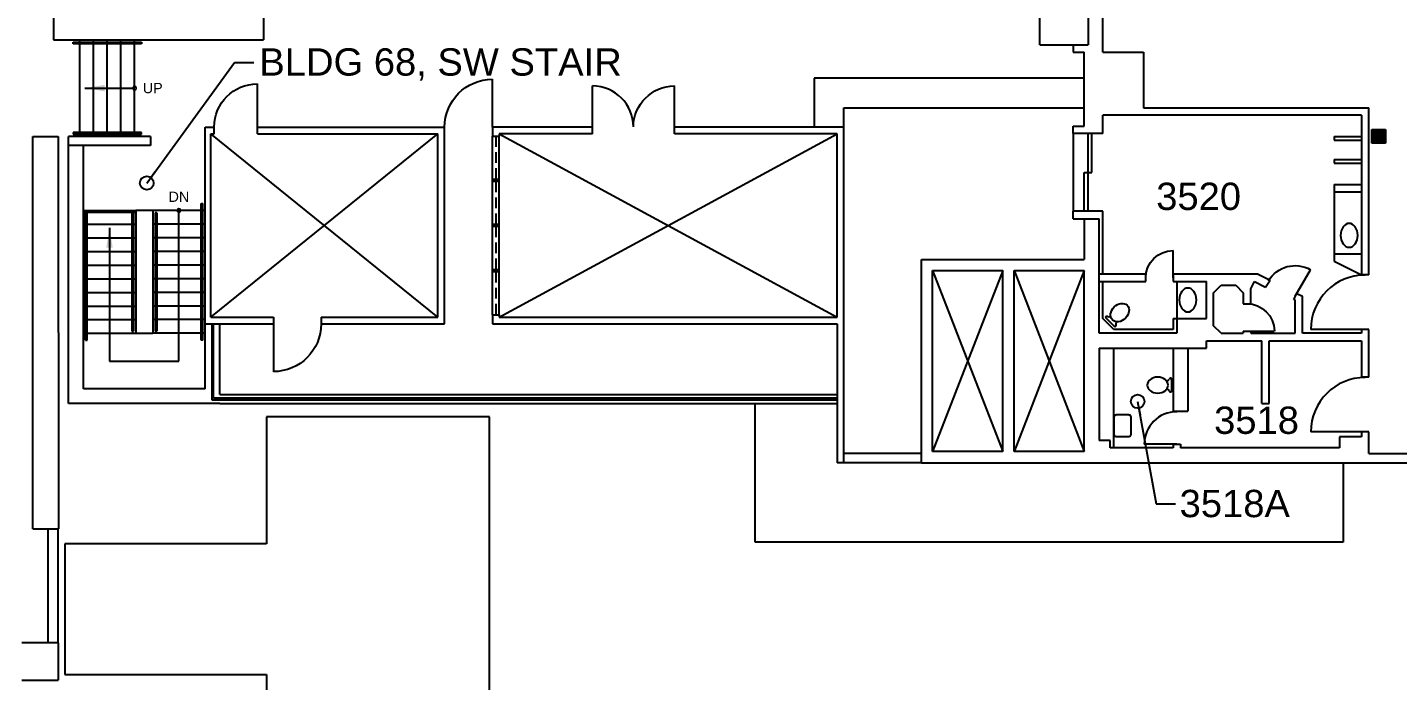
# Model space of a CAD drawing. Extents: x 338 to 7662, y 1527 to 4766.
# Drawn here: x 1761 to 2965, y 2785 to 3359 of the extents above; entities that cross this region are included whole.
import ezdxf

# ---------------------------------------------------------------- set-up
doc = ezdxf.new("R2010")
doc.units = 0
doc.header["$LTSCALE"] = 150
doc.header["$MEASUREMENT"] = 0
doc.linetypes.add('HIDDEN2', pattern=[0.1875, 0.125, -0.0625])
doc.layers.get('0').update_dxf_attribs({"linetype": 'CONTINUOUS'})
for name, color, linetype in [('A-ANNO-TEXT', 4, 'CONTINUOUS'), ('A-ANNO-TEXT-STAIR', 4, 'CONTINUOUS'), ('A-ANNO-TX192', 4, 'CONTINUOUS'), ('A-COLS', 5, 'CONTINUOUS'), ('A-DOOR', 2, 'CONTINUOUS'), ('A-FLOR-CASE', 3, 'CONTINUOUS'), ('A-FLOR-HRAL', 1, 'CONTINUOUS'), ('A-FLOR-PFIX', 2, 'CONTINUOUS'), ('A-FLOR-STRS', 2, 'CONTINUOUS'), ('A-GLAZ', 2, 'CONTINUOUS'), ('A-GLAZ-SILL', 1, 'CONTINUOUS'), ('A-GLAZ-VENT', 2, 'HIDDEN2'), ('A-ROOF-LEVL-MED', 2, 'CONTINUOUS'), ('A-SHFT', 1, 'CONTINUOUS'), ('A-WALL-FULL', 6, 'CONTINUOUS'), ('A-WALL-PRHT', 3, 'CONTINUOUS'), ('X-MEDGAS', 5, 'CONTINUOUS')]:
    doc.layers.add(name, color=color, linetype=linetype)
doc.styles.add('ARIAL', font='arial.ttf')
doc.styles.get("Standard").update_dxf_attribs({"font": 'simplex'})
doc.dimstyles.new('DIM-96', dxfattribs={"dimscale": 96, "dimtxt": 0.18, "dimasz": 0.18, "dimexe": 0.18, "dimexo": 0.0625, "dimgap": 0.09, "dimtad": 0, "dimtih": 1, "dimtoh": 1, "dimdec": 4, "dimzin": 0, "dimdsep": 46, "dimlunit": 4, "dimtxsty": 'Standard', "dimcen": 0.09, "dimadec": 0, "dimazin": 0, "dimtfac": 1, "dimtdec": 4, "dimtofl": 0, "dimtmove": 2, "dimatfit": 3, "dimfxl": 0, "dimtolj": 1, "dimtzin": 0, "dimarcsym": 0})
doc.dimstyles.new('DIM1-4', dxfattribs={"dimscale": 48, "dimtxt": 0.09375, "dimasz": 0.125, "dimexe": 0.125, "dimexo": 0.09375, "dimgap": 0, "dimtad": 1, "dimdec": 4, "dimzin": 7, "dimdsep": 46, "dimlunit": 4, "dimtxsty": 'Standard', "dimcen": 2.25, "dimdle": 1.5, "dimadec": 0, "dimazin": 0, "dimtfac": 1, "dimtdec": 4, "dimtix": 1, "dimtofl": 0, "dimtmove": 2, "dimatfit": 3, "dimfxl": 0, "dimtolj": 1, "dimtzin": 0, "dimarcsym": 0})

# ---------------------------------------------------------------- blocks, each defined once
blk = doc.blocks.new('FIREPULL')
at = {"layer": 'X-MEDGAS'}
for p, q in [((-5.9, 0), (-5.9, 11.8)), ((-5.9, 11.8), (5.9, 11.8)), ((-5.9, 0), (-5.9, 11.8)), ((-5.9, 0), (-5.9, 11.8)), ((5.9, 0), (-5.9, 0)), ((-5.8, 0), (-5.8, 11.8)), ((-5.8, 0), (-5.8, 11.8)), ((-5.8, 0), (-5.8, 11.8)), ((-5.7, 0), (-5.7, 11.8)), ((-5.7, 0), (-5.7, 11.8)), ((-5.7, 0), (-5.7, 11.8)), ((-5.7, 0), (-5.7, 11.8)), ((-5.6, 0), (-5.6, 11.8)), ((-5.6, 0), (-5.6, 11.8)), ((-5.6, 0), (-5.6, 11.8)), ((-5.5, 0), (-5.5, 11.8)), ((-5.5, 0), (-5.5, 11.8)), ((-5.5, 0), (-5.5, 11.8)), ((-5.4, 0), (-5.4, 11.8)), ((-5.4, 0), (-5.4, 11.8)), ((-5.4, 0), (-5.4, 11.8)), ((-5.3, 0), (-5.3, 11.8)), ((-5.3, 0), (-5.3, 11.8)), ((-5.3, 0), (-5.3, 11.8)), ((-5.2, 0), (-5.2, 11.8)), ((-5.2, 0), (-5.2, 11.8)), ((-5.2, 0), (-5.2, 11.8)), ((-5.2, 0), (-5.2, 11.8)), ((-5.1, 0), (-5.1, 11.8)), ((-5.1, 0), (-5.1, 11.8)), ((-5.1, 0), (-5.1, 11.8)), ((-5, 0), (-5, 11.8)), ((-5, 0), (-5, 11.8)), ((-5, 0), (-5, 11.8)), ((-4.9, 0), (-4.9, 11.8)), ((-4.9, 0), (-4.9, 11.8)), ((-4.9, 0), (-4.9, 11.8)), ((-4.8, 0), (-4.8, 11.8)), ((-4.8, 0), (-4.8, 11.8)), ((-4.8, 0), (-4.8, 11.8)), ((-4.7, 0), (-4.7, 11.8)), ((-4.7, 0), (-4.7, 11.8)), ((-4.7, 0), (-4.7, 11.8)), ((-4.7, 0), (-4.7, 11.8)), ((-4.6, 0), (-4.6, 11.8)), ((-4.6, 0), (-4.6, 11.8)), ((-4.6, 0), (-4.6, 11.8)), ((-4.5, 0), (-4.5, 11.8)), ((-4.5, 0), (-4.5, 11.8)), ((-4.5, 0), (-4.5, 11.8)), ((-4.4, 0), (-4.4, 11.8)), ((-4.4, 0), (-4.4, 11.8)), ((-4.4, 0), (-4.4, 11.8)), ((-4.3, 0), (-4.3, 11.8)), ((-4.3, 0), (-4.3, 11.8)), ((-4.3, 0), (-4.3, 11.8)), ((-4.2, 0), (-4.2, 11.8)), ((-4.2, 0), (-4.2, 11.8)), ((-4.2, 0), (-4.2, 11.8)), ((-4.2, 0), (-4.2, 11.8)), ((-4.1, 0), (-4.1, 11.8)), ((-4.1, 0), (-4.1, 11.8)), ((-4.1, 0), (-4.1, 11.8)), ((-4, 0), (-4, 11.8)), ((-4, 0), (-4, 11.8)), ((-4, 0), (-4, 11.8)), ((-3.9, 0), (-3.9, 11.8)), ((-3.9, 0), (-3.9, 11.8)), ((-3.9, 0), (-3.9, 11.8)), ((-3.8, 0), (-3.8, 11.8)), ((-3.8, 0), (-3.8, 11.8)), ((-3.8, 0), (-3.8, 11.8)), ((-3.7, 0), (-3.7, 11.8)), ((-3.7, 0), (-3.7, 11.8)), ((-3.7, 0), (-3.7, 11.8)), ((-3.7, 0), (-3.7, 11.8)), ((-3.6, 0), (-3.6, 11.8)), ((-3.6, 0), (-3.6, 11.8)), ((-3.6, 0), (-3.6, 11.8)), ((-3.5, 0), (-3.5, 11.8)), ((-3.5, 0), (-3.5, 11.8)), ((-3.5, 0), (-3.5, 11.8)), ((-3.4, 0), (-3.4, 11.8)), ((-3.4, 0), (-3.4, 11.8)), ((-3.4, 0), (-3.4, 11.8)), ((-3.3, 0), (-3.3, 11.8)), ((-3.3, 0), (-3.3, 11.8)), ((-3.3, 0), (-3.3, 11.8)), ((-3.2, 0), (-3.2, 11.8)), ((-3.2, 0), (-3.2, 11.8)), ((-3.2, 0), (-3.2, 11.8)), ((-3.2, 0), (-3.2, 11.8)), ((-3.1, 0), (-3.1, 11.8)), ((-3.1, 0), (-3.1, 11.8)), ((-3.1, 0), (-3.1, 11.8)), ((-3, 0), (-3, 11.8)), ((-3, 0), (-3, 11.8)), ((-3, 0), (-3, 11.8)), ((-2.9, 0), (-2.9, 11.8)), ((-2.9, 0), (-2.9, 11.8)), ((-2.9, 0), (-2.9, 11.8)), ((-2.8, 0), (-2.8, 11.8)), ((-2.8, 0), (-2.8, 11.8)), ((-2.8, 0), (-2.8, 11.8)), ((-2.7, 0), (-2.7, 11.8)), ((-2.7, 0), (-2.7, 11.8)), ((-2.7, 0), (-2.7, 11.8)), ((-2.7, 0), (-2.7, 11.8)), ((-2.6, 0), (-2.6, 11.8)), ((-2.6, 0), (-2.6, 11.8)), ((-2.6, 0), (-2.6, 11.8)), ((-2.5, 0), (-2.5, 11.8)), ((-2.5, 0), (-2.5, 11.8)), ((-2.5, 0), (-2.5, 11.8)), ((-2.4, 0), (-2.4, 11.8)), ((-2.4, 0), (-2.4, 11.8)), ((-2.4, 0), (-2.4, 11.8)), ((-2.3, 0), (-2.3, 11.8)), ((-2.3, 0), (-2.3, 11.8)), ((-2.3, 0), (-2.3, 11.8)), ((-2.2, 0), (-2.2, 11.8)), ((-2.2, 0), (-2.2, 11.8)), ((-2.2, 0), (-2.2, 11.8)), ((-2.2, 0), (-2.2, 11.8)), ((-2.1, 0), (-2.1, 11.8)), ((-2.1, 0), (-2.1, 11.8)), ((-2.1, 0), (-2.1, 11.8)), ((-2, 0), (-2, 11.8)), ((-2, 0), (-2, 11.8)), ((-2, 0), (-2, 11.8)), ((-1.9, 0), (-1.9, 11.8)), ((-1.9, 0), (-1.9, 11.8)), ((-1.9, 0), (-1.9, 11.8)), ((-1.8, 0), (-1.8, 11.8)), ((-1.8, 0), (-1.8, 11.8)), ((-1.8, 0), (-1.8, 11.8)), ((-1.7, 0), (-1.7, 11.8)), ((-1.7, 0), (-1.7, 11.8)), ((-1.7, 0), (-1.7, 11.8)), ((-1.7, 0), (-1.7, 11.8)), ((-1.6, 0), (-1.6, 11.8)), ((-1.6, 0), (-1.6, 11.8)), ((-1.6, 0), (-1.6, 11.8)), ((-1.5, 0), (-1.5, 11.8)), ((-1.5, 0), (-1.5, 11.8)), ((-1.5, 0), (-1.5, 11.8)), ((-1.4, 0), (-1.4, 11.8)), ((-1.4, 0), (-1.4, 11.8)), ((-1.4, 0), (-1.4, 11.8)), ((-1.3, 0), (-1.3, 11.8)), ((-1.3, 0), (-1.3, 11.8)), ((-1.3, 0), (-1.3, 11.8)), ((-1.2, 0), (-1.2, 11.8)), ((-1.2, 0), (-1.2, 11.8)), ((-1.2, 0), (-1.2, 11.8)), ((-1.2, 0), (-1.2, 11.8)), ((-1.1, 0), (-1.1, 11.8)), ((-1.1, 0), (-1.1, 11.8)), ((-1.1, 0), (-1.1, 11.8)), ((-1, 0), (-1, 11.8)), ((-1, 0), (-1, 11.8)), ((-1, 0), (-1, 11.8)), ((-0.9, 0), (-0.9, 11.8)), ((-0.9, 0), (-0.9, 11.8)), ((-0.9, 0), (-0.9, 11.8)), ((-0.8, 0), (-0.8, 11.8)), ((-0.8, 0), (-0.8, 11.8)), ((-0.8, 0), (-0.8, 11.8)), ((-0.7, 0), (-0.7, 11.8)), ((-0.7, 0), (-0.7, 11.8)), ((-0.7, 0), (-0.7, 11.8)), ((-0.7, 0), (-0.7, 11.8)), ((-0.6, 0), (-0.6, 11.8)), ((-0.6, 0), (-0.6, 11.8)), ((-0.6, 0), (-0.6, 11.8)), ((-0.5, 0), (-0.5, 11.8)), ((-0.5, 0), (-0.5, 11.8)), ((-0.5, 0), (-0.5, 11.8)), ((-0.4, 0), (-0.4, 11.8)), ((-0.4, 0), (-0.4, 11.8)), ((-0.4, 0), (-0.4, 11.8)), ((-0.3, 0), (-0.3, 11.8)), ((-0.3, 0), (-0.3, 11.8)), ((-0.3, 0), (-0.3, 11.8)), ((-0.2, 0), (-0.2, 11.8)), ((-0.2, 0), (-0.2, 11.8)), ((-0.2, 0), (-0.2, 11.8)), ((-0.2, 0), (-0.2, 11.8)), ((-0.1, 0), (-0.1, 11.8)), ((-0.1, 0), (-0.1, 11.8)), ((-0.1, 0), (-0.1, 11.8)), ((0, 0), (0, 11.8)), ((0, 0), (0, 11.8)), ((0, 0), (0, 11.8)), ((0.1, 0), (0.1, 11.8)), ((0.1, 0), (0.1, 11.8)), ((0.1, 0), (0.1, 11.8)), ((0.2, 0), (0.2, 11.8)), ((0.2, 0), (0.2, 11.8)), ((0.2, 0), (0.2, 11.8)), ((0.3, 0), (0.3, 11.8)), ((0.3, 0), (0.3, 11.8)), ((0.3, 0), (0.3, 11.8)), ((0.3, 0), (0.3, 11.8)), ((0.4, 0), (0.4, 11.8)), ((0.4, 0), (0.4, 11.8)), ((0.4, 0), (0.4, 11.8)), ((0.5, 0), (0.5, 11.8)), ((0.5, 0), (0.5, 11.8)), ((0.5, 0), (0.5, 11.8)), ((0.6, 0), (0.6, 11.8)), ((0.6, 0), (0.6, 11.8)), ((0.6, 0), (0.6, 11.8)), ((0.7, 0), (0.7, 11.8)), ((0.7, 0), (0.7, 11.8)), ((0.7, 0), (0.7, 11.8)), ((0.8, 0), (0.8, 11.8)), ((0.8, 0), (0.8, 11.8)), ((0.8, 0), (0.8, 11.8)), ((0.8, 0), (0.8, 11.8)), ((0.9, 0), (0.9, 11.8)), ((0.9, 0), (0.9, 11.8)), ((0.9, 0), (0.9, 11.8)), ((1, 0), (1, 11.8)), ((1, 0), (1, 11.8)), ((1, 0), (1, 11.8)), ((1.1, 0), (1.1, 11.8)), ((1.1, 0), (1.1, 11.8)), ((1.1, 0), (1.1, 11.8)), ((1.2, 0), (1.2, 11.8)), ((1.2, 0), (1.2, 11.8)), ((1.2, 0), (1.2, 11.8)), ((1.3, 0), (1.3, 11.8)), ((1.3, 0), (1.3, 11.8)), ((1.3, 0), (1.3, 11.8)), ((1.3, 0), (1.3, 11.8)), ((1.4, 0), (1.4, 11.8)), ((1.4, 0), (1.4, 11.8)), ((1.4, 0), (1.4, 11.8)), ((1.5, 0), (1.5, 11.8)), ((1.5, 0), (1.5, 11.8)), ((1.5, 0), (1.5, 11.8)), ((1.6, 0), (1.6, 11.8)), ((1.6, 0), (1.6, 11.8)), ((1.6, 0), (1.6, 11.8)), ((1.7, 0), (1.7, 11.8)), ((1.7, 0), (1.7, 11.8)), ((1.7, 0), (1.7, 11.8)), ((1.8, 0), (1.8, 11.8)), ((1.8, 0), (1.8, 11.8)), ((1.8, 0), (1.8, 11.8)), ((1.8, 0), (1.8, 11.8)), ((1.9, 0), (1.9, 11.8)), ((1.9, 0), (1.9, 11.8)), ((1.9, 0), (1.9, 11.8)), ((2, 0), (2, 11.8)), ((2, 0), (2, 11.8)), ((2, 0), (2, 11.8)), ((2.1, 0), (2.1, 11.8)), ((2.1, 0), (2.1, 11.8)), ((2.1, 0), (2.1, 11.8)), ((2.2, 0), (2.2, 11.8)), ((2.2, 0), (2.2, 11.8)), ((2.2, 0), (2.2, 11.8)), ((2.3, 0), (2.3, 11.8)), ((2.3, 0), (2.3, 11.8)), ((2.3, 0), (2.3, 11.8)), ((2.3, 0), (2.3, 11.8)), ((2.4, 0), (2.4, 11.8)), ((2.4, 0), (2.4, 11.8)), ((2.4, 0), (2.4, 11.8)), ((2.5, 0), (2.5, 11.8)), ((2.5, 0), (2.5, 11.8)), ((2.5, 0), (2.5, 11.8)), ((2.6, 0), (2.6, 11.8)), ((2.6, 0), (2.6, 11.8)), ((2.6, 0), (2.6, 11.8)), ((2.7, 0), (2.7, 11.8)), ((2.7, 0), (2.7, 11.8)), ((2.7, 0), (2.7, 11.8)), ((2.8, 0), (2.8, 11.8)), ((2.8, 0), (2.8, 11.8)), ((2.8, 0), (2.8, 11.8)), ((2.8, 0), (2.8, 11.8)), ((2.9, 0), (2.9, 11.8)), ((2.9, 0), (2.9, 11.8)), ((2.9, 0), (2.9, 11.8)), ((3, 0), (3, 11.8)), ((3, 0), (3, 11.8)), ((3, 0), (3, 11.8)), ((3.1, 0), (3.1, 11.8)), ((3.1, 0), (3.1, 11.8)), ((3.1, 0), (3.1, 11.8)), ((3.2, 0), (3.2, 11.8)), ((3.2, 0), (3.2, 11.8)), ((3.2, 0), (3.2, 11.8)), ((3.3, 0), (3.3, 11.8)), ((3.3, 0), (3.3, 11.8)), ((3.3, 0), (3.3, 11.8)), ((3.3, 0), (3.3, 11.8)), ((3.4, 0), (3.4, 11.8)), ((3.4, 0), (3.4, 11.8)), ((3.4, 0), (3.4, 11.8)), ((3.5, 0), (3.5, 11.8)), ((3.5, 0), (3.5, 11.8)), ((3.5, 0), (3.5, 11.8)), ((3.6, 0), (3.6, 11.8)), ((3.6, 0), (3.6, 11.8)), ((3.6, 0), (3.6, 11.8)), ((3.7, 0), (3.7, 11.8)), ((3.7, 0), (3.7, 11.8)), ((3.7, 0), (3.7, 11.8)), ((3.8, 0), (3.8, 11.8)), ((3.8, 0), (3.8, 11.8)), ((3.8, 0), (3.8, 11.8)), ((3.8, 0), (3.8, 11.8)), ((3.9, 0), (3.9, 11.8)), ((3.9, 0), (3.9, 11.8)), ((3.9, 0), (3.9, 11.8)), ((4, 0), (4, 11.8)), ((4, 0), (4, 11.8)), ((4, 0), (4, 11.8)), ((4.1, 0), (4.1, 11.8)), ((4.1, 0), (4.1, 11.8)), ((4.1, 0), (4.1, 11.8)), ((4.2, 0), (4.2, 11.8)), ((4.2, 0), (4.2, 11.8)), ((4.2, 0), (4.2, 11.8)), ((4.3, 0), (4.3, 11.8)), ((4.3, 0), (4.3, 11.8)), ((4.3, 0), (4.3, 11.8)), ((4.3, 0), (4.3, 11.8)), ((4.4, 0), (4.4, 11.8)), ((4.4, 0), (4.4, 11.8)), ((4.4, 0), (4.4, 11.8)), ((4.5, 0), (4.5, 11.8)), ((4.5, 0), (4.5, 11.8)), ((4.5, 0), (4.5, 11.8)), ((4.6, 0), (4.6, 11.8)), ((4.6, 0), (4.6, 11.8)), ((4.6, 0), (4.6, 11.8)), ((4.7, 0), (4.7, 11.8)), ((4.7, 0), (4.7, 11.8)), ((4.7, 0), (4.7, 11.8)), ((4.8, 0), (4.8, 11.8)), ((4.8, 0), (4.8, 11.8)), ((4.8, 0), (4.8, 11.8)), ((4.8, 0), (4.8, 11.8)), ((4.9, 0), (4.9, 11.8)), ((4.9, 0), (4.9, 11.8)), ((4.9, 0), (4.9, 11.8)), ((5, 0), (5, 11.8)), ((5, 0), (5, 11.8)), ((5, 0), (5, 11.8)), ((5.1, 0), (5.1, 11.8)), ((5.1, 0), (5.1, 11.8)), ((5.1, 0), (5.1, 11.8)), ((5.2, 0), (5.2, 11.8)), ((5.2, 0), (5.2, 11.8)), ((5.2, 0), (5.2, 11.8)), ((5.3, 0), (5.3, 11.8)), ((5.3, 0), (5.3, 11.8)), ((5.3, 0), (5.3, 11.8)), ((5.3, 0), (5.3, 11.8)), ((5.4, 0), (5.4, 11.8)), ((5.4, 0), (5.4, 11.8)), ((5.4, 0), (5.4, 11.8)), ((5.5, 0), (5.5, 11.8)), ((5.5, 0), (5.5, 11.8)), ((5.5, 0), (5.5, 11.8)), ((5.6, 0), (5.6, 11.8)), ((5.6, 0), (5.6, 11.8)), ((5.6, 0), (5.6, 11.8)), ((5.7, 0), (5.7, 11.8)), ((5.7, 0), (5.7, 11.8)), ((5.7, 0), (5.7, 11.8)), ((5.8, 0), (5.8, 11.8)), ((5.8, 0), (5.8, 11.8)), ((5.8, 0), (5.8, 11.8)), ((5.8, 0), (5.8, 11.8)), ((5.9, 11.8), (5.9, 0)), ((5.9, 0), (5.9, 11.8))]:
    blk.add_line(p, q, dxfattribs=at)
blk = doc.blocks.new('dr-38')
blk.add_line((0, 0), (0, 38))
blk.add_arc((0, 0), 38, 0, 90)
blk = doc.blocks.new('dr-36')
blk.add_line((0, 0), (0, 36.1))
blk.add_arc((-0.1, 0), 36.1, 0.0689, 89.8337)
blk = doc.blocks.new('dr-42')
blk.add_line((0, 0), (0, 42.1))
blk.add_arc((-0.1, -0.1), 42.1, 0.0689, 89.8337)

msp = doc.modelspace()

# ---------------------------------------------------------------- linework, layer by layer
at = {"layer": 'A-ANNO-TEXT'}
for p, q in [((2121.2, 3104.8), (1921.7, 3265.8)), ((1921.7, 3104.8), (2121.2, 3265.8)), ((2175.2, 3104.8), (2472.2, 3265.8)), ((2175.2, 3265.8), (2472.2, 3104.8))]:
    msp.add_line(p, q, dxfattribs=at)
for centre, start, end in [((1854.7, 3306), 90, 270), ((1854.7, 3306), 270, 90), ((1893.7, 3198.5), 90, 270), ((1893.7, 3198.5), 270, 90)]:
    msp.add_arc(centre, 1.5, start, end, dxfattribs=at)
at = {"layer": 'A-COLS'}
msp.add_line((1787.7, 2818.5), (1755.7, 2818.5), dxfattribs=at)
at = {"layer": 'A-COLS', "linetype": 'Continuous'}
for p in [(1787.7, 2818.5), (1755.7, 2785.5)]:
    msp.add_line(p, (1787.7, 2785.5), dxfattribs=at)
at = {"layer": 'A-DOOR'}
for p, q in [((2767.5, 3139.2), (2767.5, 3163.2)), ((2874.8, 3123), (2888.3, 3146.4)), ((2832.5, 3092.5), (2856.5, 3092.5)), ((2936.5, 3093.8), (2888.5, 3093.8)), ((2936.5, 3003.8), (2888.5, 3003.8)), ((2770.8, 2993), (2742.1, 2993))]:
    msp.add_line(p, q, dxfattribs=at)
at = {"layer": 'A-DOOR', "extrusion": (0, 0, -1)}
for centre, major_axis, start_param, end_param in [((2767.5, 3139.2), (-17, 17), 5.497787, 7.068583), ((2874.8, 3123), (-19.1, 19.1), 6.021386, 7.592182), ((2832.5, 3092.5), (17, 17), 5.497787, 7.068583)]:
    msp.add_ellipse(centre, major_axis=major_axis, ratio=1, start_param=start_param, end_param=end_param, dxfattribs=at)
at = {"layer": 'A-DOOR'}
for centre, major_axis in [((2936.5, 3093.8), (33.9, 33.9)), ((2936.5, 3003.8), (33.9, 33.9)), ((2770.8, 2993), (20.2, 20.2))]:
    msp.add_ellipse(centre, major_axis=major_axis, ratio=1, start_param=0.785398, end_param=2.356194, dxfattribs=at)
at = {"layer": 'A-FLOR-CASE'}
for p, q in [((2909.2, 3214.8), (2909.2, 3160.4)), ((2909.2, 3160.4), (2909.2, 3153.9)), ((2909.2, 3160.4), (2933.2, 3160.4)), ((2909.2, 3153.9), (2933.2, 3141.9)), ((2770.8, 3136), (2770.8, 3103.5))]:
    msp.add_line(p, q, dxfattribs=at)
at = {"layer": 'A-FLOR-CASE', "extrusion": (0, 0, -1)}
msp.add_ellipse((2922.3, 3176.6), major_axis=(0, 10.5), ratio=0.714286, dxfattribs=at)
at = {"layer": 'A-FLOR-HRAL'}
for p, q in [((1800.7, 3345), (1800.7, 3346.5)), ((1800.7, 3346.5), (1860.7, 3346.5)), ((1860.7, 3345), (1800.7, 3345)), ((1860.7, 3346.5), (1860.7, 3345)), ((1860.7, 3267), (1800.7, 3267)), ((1800.7, 3267), (1800.7, 3265.5)), ((1800.7, 3265.5), (1860.7, 3265.5)), ((1860.7, 3265.5), (1860.7, 3267)), ((1913.2, 3084.5), (1913.2, 3204.5)), ((1913.2, 3204.5), (1914.7, 3204.5)), ((1914.7, 3084.5), (1914.7, 3204.5)), ((1809.7, 3198.5), (1855.7, 3198.5)), ((1809.7, 3197), (1855.7, 3197)), ((1811.7, 3084.5), (1811.7, 3197)), ((1813.2, 3084.5), (1813.2, 3197)), ((1852.2, 3197), (1852.2, 3092.5)), ((1853.7, 3197), (1853.7, 3092.5)), ((1872.7, 3196.5), (1872.7, 3092.5)), ((1874.2, 3196.5), (1872.7, 3196.5)), ((1874.2, 3196.5), (1874.2, 3092.5)), ((1922.5, 3098.8), (1922.5, 3032)), ((1924, 3033.5), (1924, 3098.8)), ((1811.7, 3084.5), (1813.2, 3084.5)), ((1852.2, 3092.5), (1853.7, 3092.5)), ((1874.2, 3092.5), (1872.7, 3092.5)), ((1914.7, 3084.5), (1913.2, 3084.5)), ((1922.5, 3032), (2472.2, 3032)), ((2472.2, 3033.5), (1924, 3033.5))]:
    msp.add_line(p, q, dxfattribs=at)
at = {"layer": 'A-FLOR-PFIX'}
for p, q in [((2716.5, 3096), (2708, 3104.5)), ((2766, 3051), (2766, 3039)), ((2715.5, 3016.8), (2715.5, 3001.7)), ((2728.7, 3018.7), (2717.4, 3018.7)), ((2730.6, 3001.7), (2730.6, 3016.8)), ((2717.4, 2999.8), (2728.7, 2999.8))]:
    msp.add_line(p, q, dxfattribs=at)
for centre, radius, start, end in [((2709.4, 3103.8), 1.58, 63.4349, 153.4349), ((2710.8, 3106.8), 1.79, 246.7988, 3.2571), ((2715.8, 3097.4), 1.58, 296.5651, 26.5651), ((2718.9, 3098.8), 1.83, 89.344, 202.6996), ((2762.3, 3050.7), 1.83, 224.344, 337.6996), ((2765.5, 3049.5), 1.58, 71.5651, 161.5651), ((2762.3, 3039.3), 1.79, 21.7988, 138.2571), ((2765.5, 3040.5), 1.58, 198.4349, 288.4349)]:
    msp.add_arc(centre, radius, start, end, dxfattribs=at)
at = {"layer": 'A-FLOR-PFIX', "extrusion": (0, 0, -1)}
for centre, major_axis, ratio in [((2780.5, 3119.8), (0, 10.5), 0.714286), ((2754, 3045), (9.1, 0), 0.769231)]:
    msp.add_ellipse(centre, major_axis=major_axis, ratio=ratio, dxfattribs=at)
at = {"layer": 'A-FLOR-PFIX'}
msp.add_ellipse((2720.7, 3108.7), major_axis=(6.43, 6.43), ratio=0.769231, dxfattribs=at)
for centre, major_axis, start_param, end_param in [((2717.4, 3016.8), (1.33, 1.33), 0.785398, 2.356194), ((2728.7, 3016.8), (1.33, 1.33), 5.497787, 7.068583), ((2717.4, 3001.7), (-1.33, 1.33), 0.785398, 2.356194), ((2728.7, 3001.7), (-1.33, 1.33), 2.356194, 3.926991)]:
    msp.add_ellipse(centre, major_axis=major_axis, ratio=1, start_param=start_param, end_param=end_param, dxfattribs=at)
at = {"layer": 'A-FLOR-STRS'}
for p, q in [((2650.5, 3344), (2650.5, 3415.5)), ((1806.7, 3346.5), (1806.7, 3348.5)), ((1818.7, 3346.5), (1818.7, 3348.5)), ((1830.7, 3346.5), (1830.7, 3348.5)), ((1842.7, 3346.5), (1842.7, 3348.5)), ((1854.7, 3346.5), (1854.7, 3348.5)), ((1806.7, 3267), (1806.7, 3345)), ((1818.7, 3267), (1818.7, 3345)), ((1830.7, 3267), (1830.7, 3345)), ((1842.7, 3267), (1842.7, 3345)), ((1854.7, 3267), (1854.7, 3345)), ((2650.5, 3344), (2679.8, 3344)), ((1806.7, 3263.5), (1806.7, 3265.5)), ((1818.7, 3263.5), (1818.7, 3265.5)), ((1830.7, 3263.5), (1830.7, 3265.5)), ((1842.7, 3263.5), (1842.7, 3265.5)), ((1854.7, 3263.5), (1854.7, 3265.5)), ((1913.2, 3198.5), (1870.7, 3198.5)), ((1916.7, 3198.5), (1914.7, 3198.5)), ((1809.7, 3186.5), (1811.7, 3186.5)), ((1813.2, 3186.5), (1852.2, 3186.5)), ((1853.7, 3186.5), (1855.7, 3186.5)), ((1872.7, 3186.5), (1870.7, 3186.5)), ((1913.2, 3186.5), (1874.2, 3186.5)), ((1916.7, 3186.5), (1914.7, 3186.5)), ((1809.7, 3174.5), (1811.7, 3174.5)), ((1813.2, 3174.5), (1852.2, 3174.5)), ((1853.7, 3174.5), (1855.7, 3174.5)), ((1872.7, 3174.5), (1870.7, 3174.5)), ((1913.2, 3174.5), (1874.2, 3174.5)), ((1916.7, 3174.5), (1914.7, 3174.5)), ((1809.7, 3162.5), (1811.7, 3162.5)), ((1813.2, 3162.5), (1852.2, 3162.5)), ((1853.7, 3162.5), (1855.7, 3162.5)), ((1872.7, 3162.5), (1870.7, 3162.5)), ((1913.2, 3162.5), (1874.2, 3162.5)), ((1916.7, 3162.5), (1914.7, 3162.5)), ((1809.7, 3150.5), (1811.7, 3150.5)), ((1813.2, 3150.5), (1852.2, 3150.5)), ((1853.7, 3150.5), (1855.7, 3150.5)), ((1872.7, 3150.5), (1870.7, 3150.5)), ((1913.2, 3150.5), (1874.2, 3150.5)), ((1916.7, 3150.5), (1914.7, 3150.5)), ((1809.7, 3138.5), (1811.7, 3138.5)), ((1813.2, 3138.5), (1852.2, 3138.5)), ((1853.7, 3138.5), (1855.7, 3138.5)), ((1872.7, 3138.5), (1870.7, 3138.5)), ((1913.2, 3138.5), (1874.2, 3138.5)), ((1916.7, 3138.5), (1914.7, 3138.5)), ((1809.7, 3126.5), (1811.7, 3126.5)), ((1813.2, 3126.5), (1852.2, 3126.5)), ((1853.7, 3126.5), (1855.7, 3126.5)), ((1872.7, 3126.5), (1870.7, 3126.5)), ((1913.2, 3126.5), (1874.2, 3126.5)), ((1916.7, 3126.5), (1914.7, 3126.5)), ((1809.7, 3114.5), (1811.7, 3114.5)), ((1813.2, 3114.5), (1852.2, 3114.5)), ((1853.7, 3114.5), (1855.7, 3114.5)), ((1872.7, 3114.5), (1870.7, 3114.5)), ((1913.2, 3114.5), (1874.2, 3114.5)), ((1916.7, 3114.5), (1914.7, 3114.5)), ((1809.7, 3102.5), (1811.7, 3102.5)), ((1813.2, 3102.5), (1852.2, 3102.5)), ((1853.7, 3102.5), (1855.7, 3102.5)), ((1872.7, 3102.5), (1870.7, 3102.5)), ((1913.2, 3102.5), (1874.2, 3102.5)), ((1916.7, 3102.5), (1914.7, 3102.5)), ((1809.7, 3090.5), (1811.7, 3090.5)), ((1813.2, 3090.5), (1855.7, 3090.5)), ((1913.2, 3090.5), (1870.7, 3090.5)), ((1916.7, 3090.5), (1914.7, 3090.5))]:
    msp.add_line(p, q, dxfattribs=at)
at = {"layer": 'A-GLAZ', "linetype": 'Continuous'}
for p, q in [((2692.8, 3197.8), (2692.8, 3266)), ((2696, 3231.9), (2696, 3266)), ((2689.5, 3197.8), (2689.5, 3231.9)), ((2689.5, 3231.9), (2696, 3231.9))]:
    msp.add_line(p, q, dxfattribs=at)
at = {"layer": 'A-GLAZ-SILL', "linetype": 'Continuous'}
msp.add_line((2679.8, 3266), (2679.8, 3197.8), dxfattribs=at)
at = {"layer": 'A-GLAZ-SILL'}
for p, q in [((2169.2, 3106.8), (2169.2, 3263.8)), ((2175.2, 3106.8), (2175.2, 3263.8)), ((2170.2, 3224), (2170.2, 3226)), ((2170.2, 3226), (2174.2, 3226)), ((2174.2, 3224), (2170.2, 3224)), ((2174.2, 3226), (2174.2, 3224)), ((2170.2, 3184.3), (2170.2, 3186.3)), ((2170.2, 3186.3), (2174.2, 3186.3)), ((2174.2, 3184.3), (2170.2, 3184.3)), ((2174.2, 3186.3), (2174.2, 3184.3)), ((2170.2, 3144.5), (2170.2, 3146.5)), ((2170.2, 3146.5), (2174.2, 3146.5)), ((2174.2, 3144.5), (2170.2, 3144.5)), ((2174.2, 3146.5), (2174.2, 3144.5))]:
    msp.add_line(p, q, dxfattribs=at)
at = {"layer": 'A-GLAZ-VENT', "ltscale": 0.5}
for p, q in [((2172.2, 3263.8), (2172.2, 3226)), ((2172.2, 3224), (2172.2, 3186.3)), ((2172.2, 3184.3), (2172.2, 3146.5)), ((2172.2, 3144.5), (2172.2, 3106.8))]:
    msp.add_line(p, q, dxfattribs=at)
at = {"layer": 'A-ROOF-LEVL-MED'}
for p, q in [((2400.2, 2907), (2400.2, 3028.7)), ((2166.8, 3017), (1970.8, 3017)), ((1970.8, 3017), (1970.8, 2905.5)), ((2166.8, 2240.5), (2166.8, 3017)), ((2917, 2976.7), (2917, 2907)), ((1970.8, 2905.5), (1793.5, 2905.5)), ((1793.5, 2905.5), (1793.5, 2790.5)), ((2917, 2907), (2400.2, 2907)), ((1793.5, 2790.5), (1970.8, 2790.5)), ((1970.8, 2790.5), (1970.8, 2696))]:
    msp.add_line(p, q, dxfattribs=at)
at = {"layer": 'A-SHFT'}
for p, q in [((2556.2, 3145.8), (2618, 2986.5)), ((2618, 3145.8), (2556.2, 2986.5)), ((2627.8, 3145.8), (2689.5, 2986.5)), ((2689.5, 3145.8), (2627.8, 2986.5))]:
    msp.add_line(p, q, dxfattribs=at)
at = {"layer": 'A-WALL-FULL'}
for p, q in [((2692.8, 3370), (2692.8, 3344)), ((2705.8, 3337.5), (2705.8, 3370)), ((2679.8, 3344), (2679.8, 3337.5)), ((2679.8, 3344), (2692.8, 3344)), ((2679.8, 3337.5), (2689.5, 3337.5)), ((2689.5, 3272.5), (2689.5, 3337.5)), ((2705.8, 3337.5), (2741.5, 3337.5)), ((2741.5, 3337.5), (2741.5, 3288.8)), ((2741.5, 3288.8), (2939.7, 3288.8)), ((2939.7, 3141.9), (2939.7, 3288.8)), ((2933.2, 3282.2), (2705.8, 3282.2)), ((2705.8, 3266), (2705.8, 3282.2)), ((2933.2, 3282.2), (2933.2, 3141.9)), ((1916.7, 3271.8), (1924.7, 3271.8)), ((1916.7, 3098.8), (1916.7, 3271.8)), ((1921.7, 3265.8), (1924.7, 3265.8)), ((1921.7, 3104.8), (1921.7, 3265.8)), ((1924.7, 3265.8), (1924.7, 3271.8)), ((1962.7, 3265.8), (1962.7, 3271.8)), ((1962.7, 3271.8), (2127.2, 3271.8)), ((1962.7, 3265.8), (2121.2, 3265.8)), ((2121.2, 3104.8), (2121.2, 3265.8)), ((2127.2, 3098.8), (2127.2, 3271.8)), ((2257.2, 3271.8), (2169.2, 3271.8)), ((2169.2, 3271.8), (2169.2, 3263.8)), ((2257.2, 3265.8), (2175.2, 3265.8)), ((2175.2, 3265.8), (2175.2, 3263.8)), ((2257.2, 3265.8), (2257.2, 3271.8)), ((2329.2, 3265.8), (2329.2, 3271.8)), ((2478.2, 3271.8), (2329.2, 3271.8)), ((2472.2, 3265.8), (2329.2, 3265.8)), ((2472.2, 3104.8), (2472.2, 3265.8)), ((2478.2, 2976.7), (2478.2, 3271.8)), ((2679.8, 3272.5), (2689.5, 3272.5)), ((2679.8, 3266), (2679.8, 3272.5)), ((2705.8, 3266), (2679.8, 3266)), ((1765.3, 2918.5), (1765.3, 3263.5)), ((1765.3, 3263.5), (1787.7, 3263.5)), ((1787.7, 3263.5), (1787.8, 2918.5)), ((2169.2, 3263.8), (2175.2, 3263.8)), ((2909.2, 3263.6), (2909.2, 3260.4)), ((2909.2, 3263.6), (2933.2, 3263.6)), ((2909.2, 3260.4), (2933.2, 3260.4)), ((2909.2, 3243.2), (2909.2, 3240)), ((2909.2, 3243.2), (2933.2, 3243.2)), ((2909.2, 3240), (2933.2, 3240)), ((2909.2, 3221.3), (2909.2, 3214.8)), ((2909.2, 3221.3), (2933.2, 3221.3)), ((2909.2, 3214.8), (2933.2, 3214.8)), ((2705.8, 3197.8), (2679.8, 3197.8)), ((2679.8, 3191.2), (2679.8, 3197.8)), ((2705.8, 3142.5), (2705.8, 3197.8)), ((2679.8, 3191.2), (2702.5, 3191.2)), ((2689.5, 3191.2), (2689.5, 3155.5)), ((2702.5, 3090.5), (2702.5, 3191.2)), ((2546.5, 2976.7), (2546.5, 3155.5)), ((2546.5, 3155.5), (2618, 3155.5)), ((2618, 3155.5), (2689.5, 3155.5)), ((2556.2, 2986.5), (2556.2, 3145.8)), ((2556.2, 3145.8), (2618, 3145.8)), ((2618, 2986.5), (2618, 3145.8)), ((2627.8, 2986.5), (2627.8, 3145.8)), ((2627.8, 3145.8), (2689.5, 3145.8)), ((2689.5, 2986.5), (2689.5, 3145.8)), ((2743.7, 3142.6), (2702.5, 3142.6)), ((2702.5, 3136), (2743.7, 3136)), ((2705.8, 3103.5), (2705.8, 3136)), ((2743.7, 3136), (2743.7, 3142.6)), ((2767.5, 3142.5), (2767.5, 3136)), ((2842.2, 3142.5), (2767.5, 3142.5)), ((2767.5, 3136), (2796.8, 3136)), ((2796.8, 3103.5), (2796.8, 3136)), ((2803.2, 3126.2), (2809.8, 3132.8)), ((2809.8, 3132.8), (2822.8, 3132.8)), ((2822.8, 3132.8), (2829.2, 3126.2)), ((2835.8, 3129.5), (2839, 3136)), ((2839, 3136), (2848.9, 3131)), ((2842.2, 3142.5), (2853, 3137.1)), ((2848.9, 3131), (2853, 3137.1)), ((2939.7, 3141.9), (2933.2, 3141.9)), ((2803.2, 3097), (2803.2, 3126.2)), ((2829.2, 3126.2), (2829.2, 3116.5)), ((2835.8, 3116.5), (2835.8, 3129.5)), ((2873.7, 3120.3), (2876.3, 3125.5)), ((2874.8, 3119.8), (2873.7, 3120.3)), ((2874.8, 3090.5), (2874.8, 3119.8)), ((2876.3, 3125.5), (2881.2, 3123)), ((2881.2, 3090.5), (2881.2, 3123)), ((2829.2, 3116.5), (2835.8, 3116.5)), ((1916.7, 3098.8), (1976.7, 3098.8)), ((1921.7, 3104.8), (1976.7, 3104.8)), ((1976.7, 3104.8), (1976.7, 3098.8)), ((2018.7, 3104.8), (2018.7, 3098.8)), ((2018.7, 3104.8), (2121.2, 3104.8)), ((2018.7, 3098.8), (2127.2, 3098.8)), ((2169.2, 3106.8), (2175.2, 3106.8)), ((2169.2, 3106.8), (2169.2, 3098.8)), ((2169.2, 3098.8), (2472.2, 3098.8)), ((2175.2, 3106.8), (2175.2, 3104.8)), ((2175.2, 3104.8), (2472.2, 3104.8)), ((2472.2, 3098.8), (2472.2, 2976.7)), ((2715.5, 3093.8), (2705.8, 3103.5)), ((2767.5, 3103.5), (2796.8, 3103.5)), ((2767.5, 3103.5), (2767.5, 3093.8)), ((2770.8, 3103.5), (2770.8, 3090.5)), ((2809.8, 3090.5), (2803.2, 3097)), ((2770.8, 3090.5), (2702.5, 3090.5)), ((2767.5, 3093.8), (2715.5, 3093.8)), ((2796.8, 3077.5), (2796.8, 3084)), ((2796.8, 3084), (2845.5, 3084)), ((2809.8, 3090.5), (2829.2, 3090.5)), ((2829.2, 3092.5), (2835.8, 3092.5)), ((2829.2, 3092.5), (2829.2, 3090.5)), ((2835.8, 3092.5), (2835.8, 3090.5)), ((2835.8, 3090.5), (2874.8, 3090.5)), ((2845.5, 3028.7), (2845.5, 3084)), ((2852, 3028.7), (2852, 3084)), ((2852, 3084), (2933.2, 3084)), ((2933.2, 3090.5), (2881.2, 3090.5)), ((2939.7, 3093.8), (2933.2, 3093.8)), ((2933.2, 3093.8), (2933.2, 3090.5)), ((2933.2, 3084), (2933.2, 3051.9)), ((2939.7, 3051.9), (2939.7, 3093.8)), ((2702.5, 3077.5), (2702.5, 2996.2)), ((2702.5, 3077.5), (2796.8, 3077.5)), ((2715.5, 2989.8), (2715.5, 3077.5)), ((2767.5, 3077.5), (2767.5, 3022.2)), ((2780.5, 3077.5), (2780.5, 3022.2)), ((2939.7, 3051.9), (2933.2, 3051.9)), ((2845.5, 3028.7), (2852, 3028.7)), ((2767.5, 3022.2), (2780.5, 3022.2)), ((2933.2, 2999.5), (2913.8, 2999.5)), ((2913.8, 2999.5), (2913.8, 2989.8)), ((2933.2, 3003.8), (2933.2, 2999.5)), ((2939.7, 3003.8), (2933.2, 3003.8)), ((2939.7, 2985), (2939.7, 3003.8)), ((2712.2, 2996.2), (2702.5, 2996.2)), ((2712.2, 2989.8), (2712.2, 2996.2)), ((2767.5, 2989.8), (2712.2, 2989.8)), ((2767.5, 2993), (2774, 2993)), ((2767.5, 2993), (2767.5, 2989.8)), ((2774, 2993), (2774, 2989.8)), ((2913.8, 2989.8), (2774, 2989.8)), ((2478.2, 2976.7), (2472.2, 2976.7)), ((2546.5, 2976.7), (3347, 2976.7)), ((2618, 2986.5), (2556.2, 2986.5)), ((2689.5, 2986.5), (2627.8, 2986.5)), ((2939.7, 2985), (3034, 2985)), ((1765.3, 2918.5), (1787.8, 2918.5))]:
    msp.add_line(p, q, dxfattribs=at)
at = {"layer": 'A-WALL-PRHT'}
for p, q in [((1968, 3764), (1968, 3348.5)), ((1783.5, 3477.5), (1783.5, 3348.5)), ((1783.5, 3348.5), (1968, 3348.5)), ((2689.5, 3314.8), (2452.2, 3314.8)), ((2452.2, 3314.8), (2452.2, 3271.8)), ((2478.2, 3288.8), (2689.5, 3288.8)), ((2478.2, 3271.8), (2478.2, 3288.8)), ((1868.7, 3263.5), (1796.7, 3263.5)), ((1796.7, 3255.5), (1796.7, 3263.5)), ((1796.7, 3028.7), (1796.7, 3255.5)), ((1868.7, 3255.5), (1796.7, 3255.5)), ((1809.7, 3041.8), (1809.7, 3255.5)), ((1868.7, 3263.5), (1868.7, 3255.5)), ((1855.7, 3198.5), (1855.7, 3090.5)), ((1870.7, 3198.5), (1855.7, 3198.5)), ((1870.7, 3198.5), (1870.7, 3090.5)), ((1916.7, 3041.8), (1916.7, 3098.8)), ((1929.7, 3036.8), (1929.7, 3098.8)), ((1855.7, 3090.5), (1870.7, 3090.5)), ((1916.7, 3041.8), (1809.7, 3041.8)), ((1929.7, 3036.8), (2472.2, 3036.8)), ((1929.7, 3028.7), (1796.7, 3028.7)), ((1929.7, 3028.7), (2472.2, 3028.7)), ((2546.5, 2984.8), (2478.2, 2984.8)), ((2546.5, 2976.7), (2478.2, 2976.7)), ((1778.7, 2818.5), (1778.7, 2918.5)), ((1787.7, 2818.5), (1787.7, 2918.5))]:
    msp.add_line(p, q, dxfattribs=at)

# ---------------------------------------------------------------- block references
at = {"layer": 'A-DOOR', "xscale": -1}
for name, p in [('dr-38', (1962.7, 3271.8)), ('dr-36', (2329.2, 3271.8))]:
    msp.add_blockref(name, p, dxfattribs=at)
at = {"layer": 'A-DOOR'}
msp.add_blockref('dr-36', (2257.2, 3271.8), dxfattribs=at)
at = {"layer": 'A-DOOR', "xscale": -1, "rotation": 179.9999999999998}
msp.add_blockref('dr-42', (1976.7, 3098.8), dxfattribs=at)
at = {"layer": 'A-FLOR-HRAL', "xscale": -1}
msp.add_blockref('dr-42', (2169.2, 3271.8), dxfattribs=at)
at = {"layer": 'X-MEDGAS'}
msp.add_blockref('FIREPULL', (2948.2, 3257.7), dxfattribs=at)

# ---------------------------------------------------------------- texts
at = {"layer": 'A-ANNO-TEXT', "char_height": 9, "attachment_point": 5, "style": 'ARIAL'}
for s, insert, width in [('UP', (1870.7, 3306), 29.062), ('DN', (1893.7, 3210.5), 29.061)]:
    msp.add_mtext(s, dxfattribs=dict(at, insert=insert, width=width))
at = {"layer": 'A-ANNO-TEXT-STAIR', "style": 'ARIAL'}
msp.add_text('BLDG 68, SW STAIR ', height=24, dxfattribs=at).set_placement((1964.4, 3317))
at = {"layer": 'A-ANNO-TX192', "style": 'ARIAL'}
for s, p in [('3520', (2752.7, 3198.9)), ('3518', (2803.6, 3002.1)), ('3518A', (2773.3, 2928.9))]:
    msp.add_text(s, height=24, dxfattribs=at).set_placement(p)

# ---------------------------------------------------------------- leaders
at = {"layer": 'A-ANNO-TEXT'}
for points in [[(1811.1, 3306), (1854.7, 3306)], [(1832.7, 3183.1), (1832.7, 3066.1), (1893.7, 3066.1), (1893.7, 3198.5)]]:
    msp.add_leader(points, dimstyle='DIM-96', dxfattribs=at)
at = {"layer": 'A-ANNO-TEXT-STAIR'}
msp.add_leader([(1865.4, 3222.6), (1942.5, 3328.4), (1959.5, 3328.4)], dimstyle='DIM1-4', override={"dimscale": 96, "dimgap": 0, "dimtad": 0, "dimldrblk": 'DotBlank'}, dxfattribs=at)
at = {"layer": 'A-ANNO-TX192'}
msp.add_leader([(2736.4, 3030.6), (2752.8, 2940.7), (2769.8, 2940.7)], dimstyle='DIM1-4', override={"dimscale": 96, "dimgap": 0, "dimtad": 0, "dimldrblk": 'DotBlank'}, dxfattribs=at)

doc.saveas('drawing.dxf')
